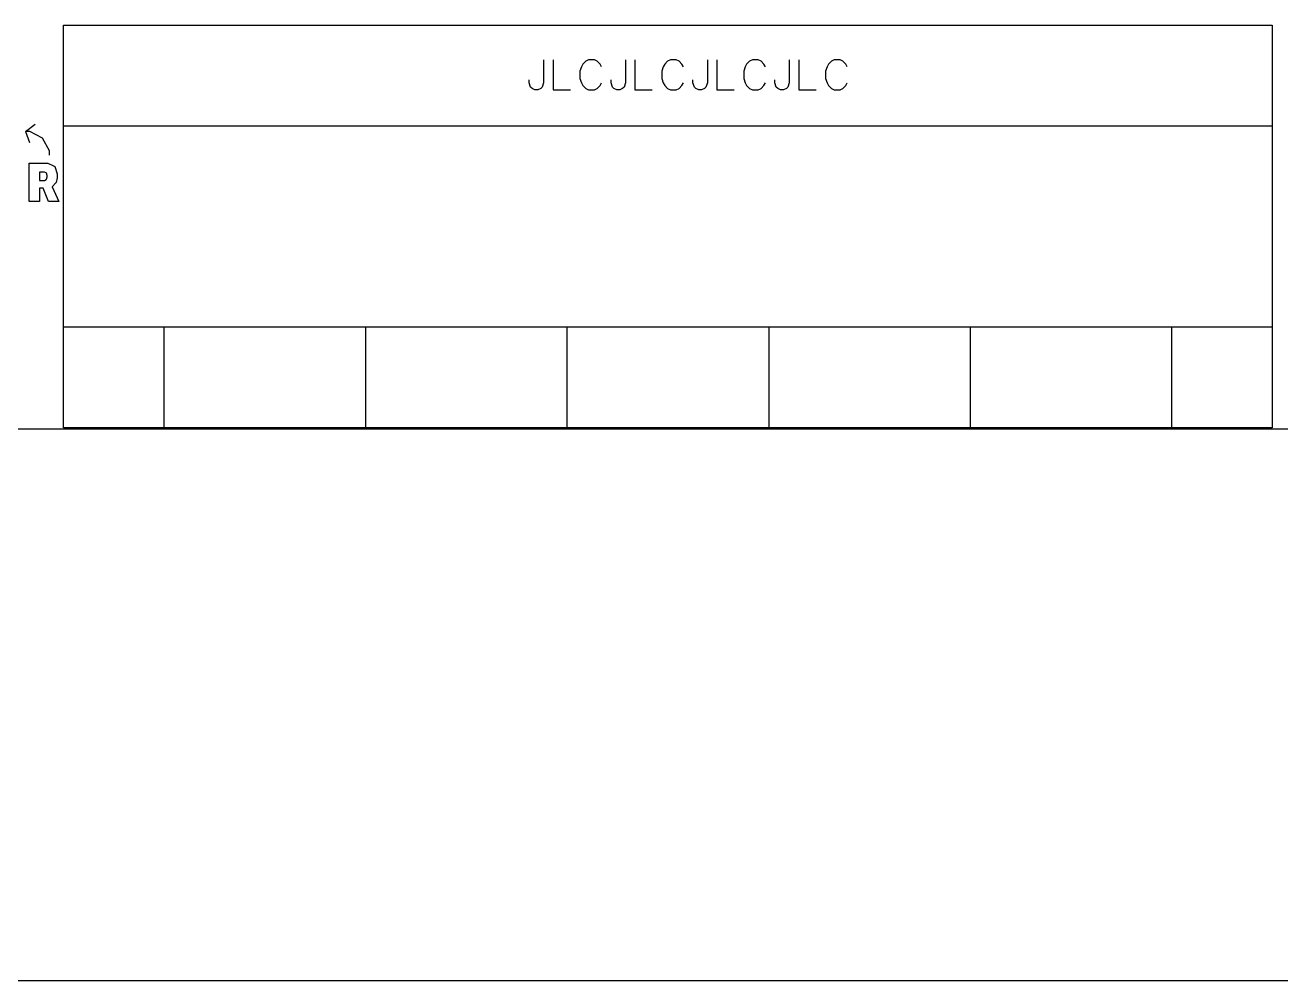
# Model space of a CAD drawing. Extents: x 0 to 132, y 0 to 98.
# Drawn here: x 20.74 to 52.4, y 0 to 24.11 of the extents above; entities that cross this region are included whole.
import ezdxf

# ---------------------------------------------------------------- set-up
doc = ezdxf.new("R2010")
doc.units = 0
doc.layers.get('0').update_dxf_attribs({"linetype": 'CONTINUOUS'})

msp = doc.modelspace()

# ---------------------------------------------------------------- linework, layer by layer
at = {"color": 0}
for p, q in [((21.7055, 24.1088), (52.185, 24.1088)), ((21.7055, 13.9485), (21.7055, 24.1088)), ((52.185, 24.1088), (52.185, 13.9485)), ((33.8102, 23.2351), (33.8102, 22.6536)), ((34.0499, 23.2351), (34.0499, 22.473)), ((34.7982, 23.1262), (34.7638, 23.0546)), ((34.8726, 23.1993), (34.7982, 23.1262)), ((34.9429, 23.2351), (34.8726, 23.1993)), ((35.0904, 23.2351), (34.9429, 23.2351)), ((35.162, 23.1993), (35.0904, 23.2351)), ((35.2351, 23.1262), (35.162, 23.1993)), ((35.2709, 23.0546), (35.2351, 23.1262)), ((35.8757, 23.2351), (35.8757, 22.6536)), ((36.1142, 23.2351), (36.1142, 22.473)), ((36.8639, 23.1262), (36.8282, 23.0546)), ((36.9369, 23.1993), (36.8639, 23.1262)), ((37.0113, 23.2351), (36.9369, 23.1993)), ((37.156, 23.2351), (37.0113, 23.2351)), ((37.2276, 23.1993), (37.156, 23.2351)), ((37.3006, 23.1262), (37.2276, 23.1993)), ((37.3366, 23.0546), (37.3006, 23.1262)), ((37.9402, 23.2351), (37.9402, 22.6536)), ((38.1801, 23.2351), (38.1801, 22.473)), ((38.9283, 23.1262), (38.8938, 23.0546)), ((39.0028, 23.1993), (38.9283, 23.1262)), ((39.0758, 23.2351), (39.0028, 23.1993)), ((39.2204, 23.2351), (39.0758, 23.2351)), ((39.2949, 23.1993), (39.2204, 23.2351)), ((39.3651, 23.1262), (39.2949, 23.1993)), ((39.4035, 23.0546), (39.3651, 23.1262)), ((40.0057, 23.2351), (40.0057, 22.6536)), ((40.247, 23.2351), (40.247, 22.473)), ((40.9967, 23.1262), (40.9582, 23.0546)), ((41.0669, 23.1993), (40.9967, 23.1262)), ((41.1413, 23.2351), (41.0669, 23.1993)), ((41.2859, 23.2351), (41.1413, 23.2351)), ((41.359, 23.1993), (41.2859, 23.2351)), ((41.4306, 23.1262), (41.359, 23.1993)), ((41.4694, 23.0546), (41.4306, 23.1262)), ((34.7638, 23.0546), (34.7252, 22.9457)), ((34.7252, 22.9457), (34.7252, 22.7624)), ((36.8282, 23.0546), (36.7923, 22.9457)), ((36.7923, 22.9457), (36.7923, 22.7624)), ((38.8938, 23.0546), (38.8578, 22.9457)), ((38.8578, 22.9457), (38.8578, 22.7624)), ((40.9582, 23.0546), (40.9222, 22.9457)), ((40.9222, 22.9457), (40.9222, 22.7624)), ((33.4477, 22.6536), (33.4477, 22.7266)), ((33.4836, 22.5433), (33.4477, 22.6536)), ((33.518, 22.5089), (33.4836, 22.5433)), ((33.5925, 22.473), (33.518, 22.5089)), ((33.7371, 22.5089), (33.6641, 22.473)), ((33.773, 22.5433), (33.7371, 22.5089)), ((33.8102, 22.6536), (33.773, 22.5433)), ((34.7252, 22.7624), (34.7638, 22.6536)), ((34.7638, 22.6536), (34.7982, 22.5819)), ((34.7982, 22.5819), (34.8726, 22.5089)), ((34.8726, 22.5089), (34.9429, 22.473)), ((35.0904, 22.473), (35.162, 22.5089)), ((35.162, 22.5089), (35.2351, 22.5819)), ((35.2351, 22.5819), (35.2709, 22.6536)), ((35.512, 22.6536), (35.512, 22.7266)), ((35.548, 22.5433), (35.512, 22.6536)), ((35.5836, 22.5089), (35.548, 22.5433)), ((35.6567, 22.473), (35.5836, 22.5089)), ((35.8013, 22.5089), (35.7311, 22.473)), ((35.8401, 22.5433), (35.8013, 22.5089)), ((35.8757, 22.6536), (35.8401, 22.5433)), ((36.7923, 22.7624), (36.8282, 22.6536)), ((36.8282, 22.6536), (36.8639, 22.5819)), ((36.8639, 22.5819), (36.9369, 22.5089)), ((36.9369, 22.5089), (37.0113, 22.473)), ((37.156, 22.473), (37.2276, 22.5089)), ((37.2276, 22.5089), (37.3006, 22.5819)), ((37.3006, 22.5819), (37.3366, 22.6536)), ((37.5779, 22.6536), (37.5779, 22.7266)), ((37.6135, 22.5433), (37.5779, 22.6536)), ((37.6481, 22.5089), (37.6135, 22.5433)), ((37.7225, 22.473), (37.6481, 22.5089)), ((37.8672, 22.5089), (37.7956, 22.473)), ((37.9056, 22.5433), (37.8672, 22.5089)), ((37.9402, 22.6536), (37.9056, 22.5433)), ((38.8578, 22.7624), (38.8938, 22.6536)), ((38.8938, 22.6536), (38.9283, 22.5819)), ((38.9283, 22.5819), (39.0028, 22.5089)), ((39.0028, 22.5089), (39.0758, 22.473)), ((39.2204, 22.473), (39.2949, 22.5089)), ((39.2949, 22.5089), (39.3651, 22.5819)), ((39.3651, 22.5819), (39.4035, 22.6536)), ((39.642, 22.6536), (39.642, 22.7266)), ((39.678, 22.5433), (39.642, 22.6536)), ((39.7164, 22.5089), (39.678, 22.5433)), ((39.7866, 22.473), (39.7164, 22.5089)), ((39.9341, 22.5089), (39.8611, 22.473)), ((39.9701, 22.5433), (39.9341, 22.5089)), ((40.0057, 22.6536), (39.9701, 22.5433)), ((40.9222, 22.7624), (40.9582, 22.6536)), ((40.9582, 22.6536), (40.9967, 22.5819)), ((40.9967, 22.5819), (41.0669, 22.5089)), ((41.0669, 22.5089), (41.1413, 22.473)), ((41.2859, 22.473), (41.359, 22.5089)), ((41.359, 22.5089), (41.4306, 22.5819)), ((41.4306, 22.5819), (41.4694, 22.6536)), ((33.6641, 22.473), (33.5925, 22.473)), ((34.0499, 22.473), (34.4868, 22.473)), ((34.9429, 22.473), (35.0904, 22.473)), ((35.7311, 22.473), (35.6567, 22.473)), ((36.1142, 22.473), (36.551, 22.473)), ((37.0113, 22.473), (37.156, 22.473)), ((37.7956, 22.473), (37.7225, 22.473)), ((38.1801, 22.473), (38.6168, 22.473)), ((39.0758, 22.473), (39.2204, 22.473)), ((39.8611, 22.473), (39.7866, 22.473)), ((40.247, 22.473), (40.6809, 22.473)), ((41.1413, 22.473), (41.2859, 22.473)), ((20.7464, 21.4285), (20.9862, 21.609)), ((21.7055, 21.569), (52.185, 21.569)), ((52.185, 21.569), (52.185, 16.4896)), ((20.7464, 21.4285), (20.847, 21.1487)), ((20.8525, 21.4285), (20.7464, 21.4285)), ((21.1708, 21.2535), (20.8525, 21.4285)), ((21.3472, 20.9352), (21.1708, 21.2535)), ((21.3472, 20.8291), (21.3472, 20.9352)), ((20.8414, 19.6591), (20.8414, 20.6251)), ((20.8414, 20.6251), (21.2562, 20.6251)), ((21.2562, 20.6251), (21.3086, 20.6251)), ((21.3086, 20.6251), (21.4547, 20.5631)), ((21.2094, 20.3991), (21.095, 20.3991)), ((21.095, 20.3991), (21.095, 20.191)), ((21.2232, 20.3991), (21.2094, 20.3991)), ((21.2687, 20.3798), (21.2232, 20.3991)), ((21.2728, 20.3757), (21.2687, 20.3798)), ((21.2755, 20.3729), (21.2728, 20.3757)), ((21.2935, 20.3178), (21.2755, 20.3729)), ((21.2755, 20.22), (21.2935, 20.2778)), ((21.2935, 20.2971), (21.2935, 20.3178)), ((21.2935, 20.2778), (21.2935, 20.2971)), ((21.4547, 20.5631), (21.4685, 20.5507)), ((21.4685, 20.5507), (21.4809, 20.5397)), ((21.4809, 20.5397), (21.5456, 20.3605)), ((21.5456, 20.3605), (21.5456, 20.2999)), ((21.5456, 20.2999), (21.5456, 20.2572)), ((21.095, 20.191), (21.2094, 20.191)), ((21.1915, 19.9926), (21.095, 19.9926)), ((21.095, 19.9926), (21.095, 19.6591)), ((21.3265, 19.6591), (21.1915, 19.9926)), ((21.2094, 20.191), (21.2246, 20.191)), ((21.2246, 20.191), (21.2687, 20.2117)), ((21.2687, 20.2117), (21.2728, 20.2158)), ((21.2728, 20.2158), (21.2755, 20.22)), ((21.4257, 20.0394), (21.4161, 20.0326)), ((21.4161, 20.0326), (21.5828, 19.6591)), ((21.5057, 20.1194), (21.4257, 20.0394)), ((21.5126, 20.129), (21.5057, 20.1194)), ((21.5181, 20.14), (21.5126, 20.129)), ((21.5456, 20.2572), (21.5181, 20.14)), ((21.095, 19.6591), (20.8414, 19.6591)), ((21.5828, 19.6591), (21.3265, 19.6591)), ((52.185, 16.4896), (21.7055, 16.4896)), ((24.2452, 13.9485), (24.2452, 16.4896)), ((29.326, 13.9485), (29.326, 16.4896)), ((34.4055, 13.9485), (34.4055, 16.4896)), ((39.4864, 16.4896), (39.4864, 13.9485)), ((44.5657, 16.4896), (44.5657, 13.9485)), ((49.6454, 16.4896), (49.6454, 13.9485)), ((52.185, 13.9485), (21.7055, 13.9485)), ((11.7671, 13.9278), (109.555, 13.9278))]:
    msp.add_line(p, q, dxfattribs=at)
at = {"color": 7}
msp.add_line((132.282, 0), (0, 0), dxfattribs=at)

doc.saveas('drawing.dxf')
